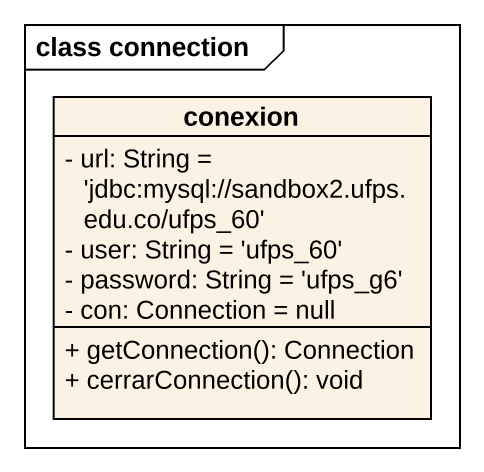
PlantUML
@startuml
mainframe class connection
hide circle
hide empty members
skinparam classAttributeIconSize 0
class conexion {
  - url: String = 'jdbc:mysql://sandbox2.ufps.edu.co/ufps_60'
  - user: String = 'ufps_60'
  - password: String = 'ufps_g6'
  - con: Connection = null
  + getConnection(): Connection
  + cerrarConnection(): void
}
@enduml
